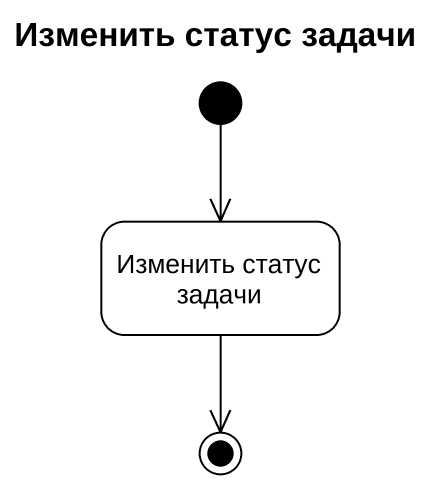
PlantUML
@startuml
title Изменить статус задачи
hide empty description
state "Изменить статус задачи" as Изменить_статус_задачи
[*] --> Изменить_статус_задачи
Изменить_статус_задачи --> [*]
@enduml
